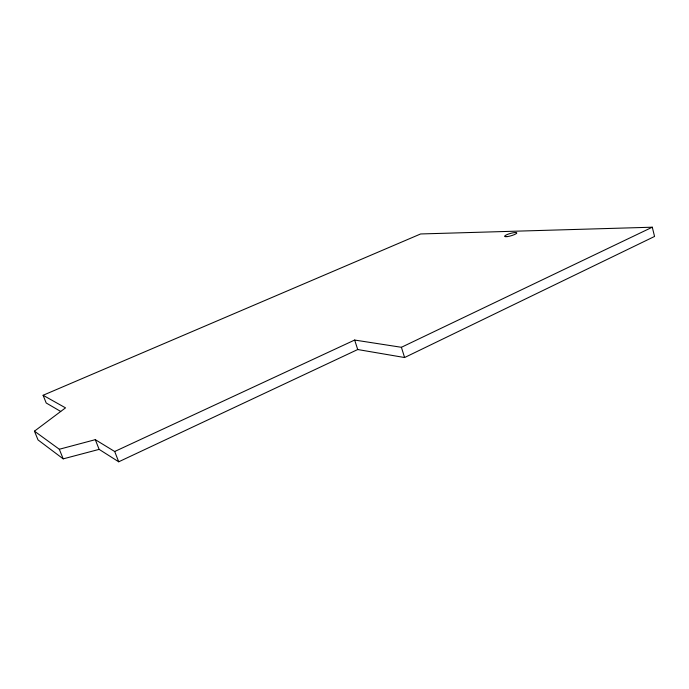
<?xml version="1.0" encoding="UTF-8"?>
<svg xmlns="http://www.w3.org/2000/svg" width="689" height="689" viewBox="0 0 689 689"><rect width="100%" height="100%" fill="white"/><g stroke="black" fill="none" stroke-linecap="round" stroke-linejoin="round"><path stroke-width="1.03" d="M34.45 431.168L65.524 407.862L43.088 395.271L420.626 233.959L652.285 227.206L654.55 236.456L404.598 357.531L357.72 349.53L118.715 461.794L99.13 449.374L95.297 439.668L59.314 449.254L34.45 431.168L38.033 439.926L63.199 458.857L99.13 449.374M95.297 439.668L114.693 451.51L354.654 340.047L401.403 347.29L652.285 227.206M60.71 411.462L46.206 402.987L43.088 395.271M59.314 449.254L63.199 458.857M114.693 451.51L118.715 461.794M354.654 340.047L357.72 349.53M401.403 347.29L404.598 357.531M507.164 236.628A6.373 1.232 -16 0 0 516.793 233.046A6.373 1.232 -16 0 0 508.094 234.174A6.373 1.232 -16 0 0 507.164 236.628"/></g></svg>
